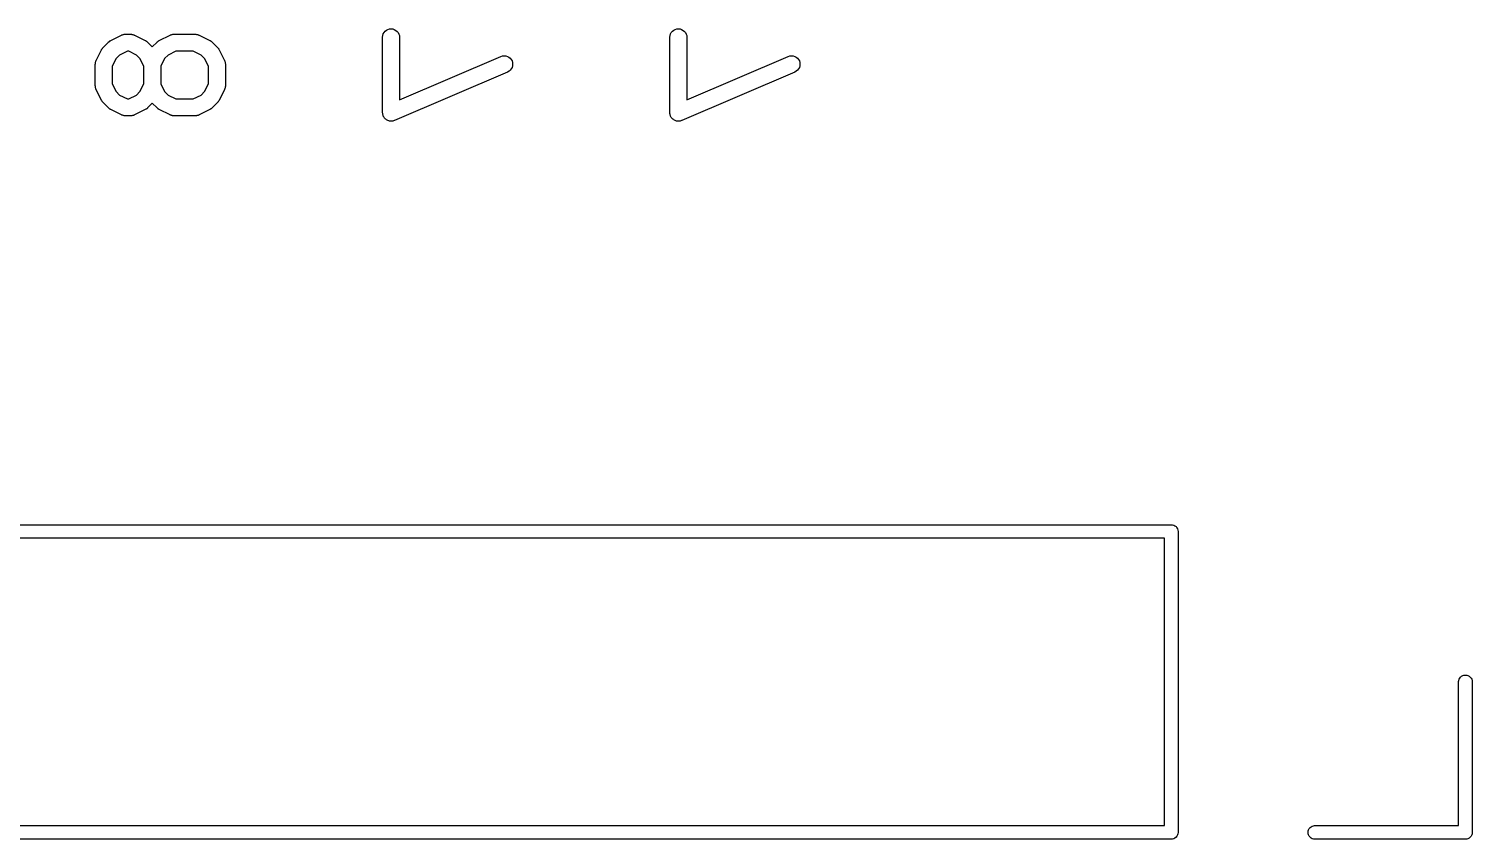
# Model space of a CAD drawing. Extents: x 94.5 to 145.5, y -143.6 to -114.4.
# Drawn here: x 132.77 to 145.53, y -143.63 to -136.47 of the extents above; entities that cross this region are included whole.
import ezdxf

# ---------------------------------------------------------------- set-up
doc = ezdxf.new("R2010")
doc.units = 0
doc.layers.add('BLACK', color=7, linetype='CONTINUOUS')

msp = doc.modelspace()

# ---------------------------------------------------------------- linework, layer by layer
at = {"layer": 'BLACK', "linetype": 'CONTINUOUS'}
for p, q in [((133.499, -136.569), (133.594, -136.521)), ((133.594, -136.521), (133.595, -136.521)), ((133.595, -136.521), (133.597, -136.52)), ((133.597, -136.52), (133.599, -136.519)), ((133.599, -136.519), (133.604, -136.518)), ((133.604, -136.518), (133.609, -136.516)), ((133.609, -136.516), (133.611, -136.516)), ((133.611, -136.516), (133.613, -136.515)), ((133.613, -136.515), (133.618, -136.514)), ((133.618, -136.514), (133.623, -136.514)), ((133.623, -136.514), (133.626, -136.514)), ((133.626, -136.514), (133.628, -136.513)), ((133.628, -136.513), (133.675, -136.513)), ((133.675, -136.513), (133.677, -136.513)), ((133.677, -136.513), (133.679, -136.514)), ((133.679, -136.514), (133.681, -136.514)), ((133.681, -136.514), (133.686, -136.515)), ((133.686, -136.515), (133.691, -136.515)), ((133.691, -136.515), (133.693, -136.516)), ((133.693, -136.516), (133.695, -136.516)), ((133.695, -136.516), (133.7, -136.518)), ((133.7, -136.518), (133.705, -136.52)), ((133.705, -136.52), (133.707, -136.521)), ((133.707, -136.521), (133.709, -136.521)), ((133.709, -136.521), (133.804, -136.569)), ((133.928, -136.569), (134.023, -136.521)), ((134.023, -136.521), (134.024, -136.521)), ((134.024, -136.521), (134.026, -136.52)), ((134.026, -136.52), (134.028, -136.519)), ((134.028, -136.519), (134.033, -136.518)), ((134.033, -136.518), (134.038, -136.516)), ((134.038, -136.516), (134.04, -136.516)), ((134.04, -136.516), (134.042, -136.515)), ((134.042, -136.515), (134.047, -136.514)), ((134.047, -136.514), (134.052, -136.514)), ((134.052, -136.514), (134.054, -136.514)), ((134.054, -136.514), (134.056, -136.513)), ((134.056, -136.513), (134.247, -136.513)), ((134.247, -136.513), (134.248, -136.513)), ((134.248, -136.513), (134.25, -136.514)), ((134.25, -136.514), (134.252, -136.514)), ((134.252, -136.514), (134.257, -136.515)), ((134.257, -136.515), (134.262, -136.515)), ((134.262, -136.515), (134.265, -136.516)), ((134.265, -136.516), (134.267, -136.516)), ((134.267, -136.516), (134.272, -136.518)), ((134.272, -136.518), (134.276, -136.52)), ((134.276, -136.52), (134.278, -136.521)), ((134.278, -136.521), (134.28, -136.521)), ((134.28, -136.521), (134.376, -136.569)), ((135.902, -136.54), (135.904, -136.525)), ((135.904, -136.525), (135.908, -136.511)), ((135.908, -136.511), (135.915, -136.498)), ((135.915, -136.498), (135.925, -136.487)), ((135.925, -136.487), (135.936, -136.478)), ((135.936, -136.478), (135.949, -136.471)), ((135.949, -136.471), (135.963, -136.467)), ((135.963, -136.467), (135.978, -136.466)), ((135.978, -136.466), (135.992, -136.467)), ((135.992, -136.467), (136.006, -136.472)), ((136.006, -136.472), (136.019, -136.479)), ((136.019, -136.479), (136.031, -136.488)), ((136.031, -136.488), (136.04, -136.499)), ((136.04, -136.499), (136.047, -136.512)), ((136.047, -136.512), (136.051, -136.526)), ((136.051, -136.526), (136.052, -136.541)), ((138.442, -136.54), (138.444, -136.525)), ((138.444, -136.525), (138.448, -136.511)), ((138.448, -136.511), (138.455, -136.498)), ((138.455, -136.498), (138.465, -136.487)), ((138.465, -136.487), (138.476, -136.478)), ((138.476, -136.478), (138.489, -136.471)), ((138.489, -136.471), (138.503, -136.467)), ((138.503, -136.467), (138.518, -136.466)), ((138.518, -136.466), (138.532, -136.467)), ((138.532, -136.467), (138.546, -136.472)), ((138.546, -136.472), (138.559, -136.479)), ((138.559, -136.479), (138.571, -136.488)), ((138.571, -136.488), (138.58, -136.499)), ((138.58, -136.499), (138.587, -136.512)), ((138.587, -136.512), (138.591, -136.526)), ((138.591, -136.526), (138.592, -136.541)), ((133.37, -136.745), (133.418, -136.65)), ((133.418, -136.649), (133.421, -136.646)), ((133.418, -136.65), (133.418, -136.649)), ((133.421, -136.646), (133.423, -136.642)), ((133.423, -136.642), (133.425, -136.64)), ((133.425, -136.64), (133.426, -136.637)), ((133.426, -136.637), (133.429, -136.634)), ((133.429, -136.634), (133.432, -136.631)), ((133.432, -136.631), (133.48, -136.583)), ((133.48, -136.582), (133.484, -136.58)), ((133.48, -136.583), (133.48, -136.582)), ((133.484, -136.58), (133.487, -136.577)), ((133.487, -136.577), (133.489, -136.575)), ((133.489, -136.575), (133.492, -136.573)), ((133.492, -136.573), (133.496, -136.571)), ((133.496, -136.571), (133.499, -136.569)), ((133.804, -136.569), (133.805, -136.569)), ((133.805, -136.569), (133.809, -136.572)), ((133.809, -136.572), (133.812, -136.574)), ((133.812, -136.574), (133.815, -136.576)), ((133.815, -136.576), (133.817, -136.577)), ((133.817, -136.577), (133.82, -136.58)), ((133.82, -136.58), (133.824, -136.583)), ((133.824, -136.583), (133.866, -136.625)), ((133.866, -136.625), (133.908, -136.583)), ((133.908, -136.583), (133.909, -136.582)), ((133.909, -136.582), (133.912, -136.58)), ((133.912, -136.58), (133.915, -136.577)), ((133.915, -136.577), (133.918, -136.575)), ((133.918, -136.575), (133.92, -136.573)), ((133.92, -136.573), (133.924, -136.571)), ((133.924, -136.571), (133.928, -136.569)), ((134.376, -136.569), (134.377, -136.569)), ((134.377, -136.569), (134.38, -136.572)), ((134.38, -136.572), (134.384, -136.574)), ((134.384, -136.574), (134.386, -136.576)), ((134.386, -136.576), (134.389, -136.577)), ((134.389, -136.577), (134.392, -136.58)), ((134.392, -136.58), (134.395, -136.583)), ((134.395, -136.583), (134.443, -136.631)), ((134.443, -136.631), (134.444, -136.631)), ((134.444, -136.631), (134.446, -136.635)), ((134.446, -136.635), (134.449, -136.638)), ((134.449, -136.638), (134.451, -136.64)), ((134.451, -136.64), (134.453, -136.643)), ((134.453, -136.643), (134.455, -136.647)), ((134.455, -136.647), (134.457, -136.65)), ((134.457, -136.65), (134.504, -136.745)), ((135.902, -136.541), (135.902, -136.54)), ((135.902, -137.208), (135.902, -136.541)), ((136.052, -136.541), (136.052, -137.094)), ((138.442, -136.541), (138.442, -136.54)), ((138.442, -137.208), (138.442, -136.541)), ((138.592, -136.541), (138.592, -137.094)), ((133.362, -136.778), (133.363, -136.776)), ((133.362, -136.779), (133.362, -136.778)), ((133.362, -136.969), (133.362, -136.779)), ((133.363, -136.768), (133.364, -136.763)), ((133.363, -136.774), (133.363, -136.768)), ((133.363, -136.776), (133.363, -136.774)), ((133.364, -136.763), (133.365, -136.761)), ((133.365, -136.759), (133.367, -136.754)), ((133.365, -136.761), (133.365, -136.759)), ((133.367, -136.754), (133.368, -136.749)), ((133.368, -136.749), (133.37, -136.747)), ((133.37, -136.747), (133.37, -136.745)), ((133.547, -136.728), (133.512, -136.797)), ((133.577, -136.698), (133.547, -136.728)), ((133.646, -136.663), (133.577, -136.698)), ((133.658, -136.663), (133.646, -136.663)), ((133.726, -136.698), (133.658, -136.663)), ((133.757, -136.728), (133.726, -136.698)), ((133.791, -136.797), (133.757, -136.728)), ((133.975, -136.728), (133.941, -136.797)), ((134.006, -136.698), (133.975, -136.728)), ((134.074, -136.663), (134.006, -136.698)), ((134.229, -136.663), (134.074, -136.663)), ((134.298, -136.698), (134.229, -136.663)), ((134.328, -136.728), (134.298, -136.698)), ((134.362, -136.797), (134.328, -136.728)), ((134.504, -136.745), (134.505, -136.746)), ((134.505, -136.746), (134.506, -136.748)), ((134.506, -136.748), (134.507, -136.75)), ((134.507, -136.75), (134.508, -136.755)), ((134.508, -136.755), (134.51, -136.76)), ((134.51, -136.76), (134.51, -136.762)), ((134.51, -136.762), (134.511, -136.764)), ((134.511, -136.764), (134.511, -136.769)), ((134.511, -136.769), (134.512, -136.775)), ((134.512, -136.775), (134.512, -136.777)), ((134.512, -136.777), (134.512, -136.779)), ((134.512, -136.779), (134.512, -136.969)), ((136.052, -137.094), (136.948, -136.71)), ((136.948, -136.71), (136.949, -136.71)), ((136.949, -136.71), (136.963, -136.705)), ((136.963, -136.705), (136.977, -136.704)), ((136.977, -136.704), (136.992, -136.705)), ((136.992, -136.705), (137.006, -136.71)), ((137.006, -136.71), (137.019, -136.716)), ((137.019, -136.716), (137.03, -136.726)), ((137.03, -136.726), (137.04, -136.737)), ((137.04, -136.737), (137.047, -136.75)), ((137.047, -136.75), (137.051, -136.764)), ((137.051, -136.764), (137.052, -136.778)), ((137.052, -136.778), (137.051, -136.793)), ((138.592, -137.094), (139.488, -136.71)), ((139.488, -136.71), (139.489, -136.71)), ((139.489, -136.71), (139.503, -136.705)), ((139.503, -136.705), (139.517, -136.704)), ((139.517, -136.704), (139.532, -136.705)), ((139.532, -136.705), (139.546, -136.71)), ((139.546, -136.71), (139.559, -136.716)), ((139.559, -136.716), (139.57, -136.726)), ((139.57, -136.726), (139.58, -136.737)), ((139.58, -136.737), (139.587, -136.75)), ((139.587, -136.75), (139.591, -136.764)), ((139.591, -136.764), (139.592, -136.778)), ((139.592, -136.778), (139.591, -136.793)), ((133.512, -136.797), (133.512, -136.952)), ((133.791, -136.952), (133.791, -136.797)), ((133.941, -136.797), (133.941, -136.952)), ((134.362, -136.952), (134.362, -136.797)), ((137.007, -136.848), (136.007, -137.276)), ((137.02, -136.841), (137.007, -136.848)), ((137.031, -136.831), (137.02, -136.841)), ((137.04, -136.82), (137.031, -136.831)), ((137.047, -136.807), (137.04, -136.82)), ((137.051, -136.793), (137.047, -136.807)), ((139.547, -136.848), (138.547, -137.276)), ((139.56, -136.841), (139.547, -136.848)), ((139.571, -136.831), (139.56, -136.841)), ((139.58, -136.82), (139.571, -136.831)), ((139.587, -136.807), (139.58, -136.82)), ((139.591, -136.793), (139.587, -136.807)), ((133.363, -136.972), (133.362, -136.969)), ((133.363, -136.974), (133.363, -136.972)), ((133.363, -136.979), (133.363, -136.974)), ((133.364, -136.984), (133.363, -136.979)), ((133.364, -136.986), (133.364, -136.984)), ((133.365, -136.988), (133.364, -136.986)), ((133.367, -136.993), (133.365, -136.988)), ((133.368, -136.998), (133.367, -136.993)), ((133.369, -137), (133.368, -136.998)), ((133.37, -137.002), (133.369, -137)), ((133.37, -137.003), (133.37, -137.002)), ((133.418, -137.098), (133.37, -137.003)), ((133.512, -136.952), (133.547, -137.02)), ((133.547, -137.02), (133.577, -137.051)), ((133.726, -137.051), (133.757, -137.02)), ((133.757, -137.02), (133.791, -136.952)), ((133.941, -136.952), (133.975, -137.02)), ((133.975, -137.02), (134.006, -137.051)), ((134.298, -137.051), (134.328, -137.02)), ((134.328, -137.02), (134.362, -136.952)), ((134.504, -137.003), (134.457, -137.098)), ((134.505, -137.001), (134.504, -137.003)), ((134.506, -136.999), (134.505, -137.001)), ((134.508, -136.994), (134.506, -136.999)), ((134.51, -136.989), (134.508, -136.994)), ((134.511, -136.985), (134.51, -136.987)), ((134.51, -136.987), (134.51, -136.989)), ((134.512, -136.975), (134.511, -136.98)), ((134.511, -136.98), (134.511, -136.985)), ((134.512, -136.969), (134.512, -136.97)), ((134.512, -136.97), (134.512, -136.973)), ((134.512, -136.973), (134.512, -136.975)), ((133.42, -137.102), (133.418, -137.098)), ((133.422, -137.106), (133.42, -137.102)), ((133.424, -137.108), (133.422, -137.106)), ((133.426, -137.111), (133.424, -137.108)), ((133.429, -137.114), (133.426, -137.111)), ((133.431, -137.117), (133.429, -137.114)), ((133.432, -137.118), (133.431, -137.117)), ((133.48, -137.165), (133.432, -137.118)), ((133.483, -137.168), (133.48, -137.165)), ((133.486, -137.171), (133.483, -137.168)), ((133.577, -137.051), (133.646, -137.085)), ((133.646, -137.085), (133.658, -137.085)), ((133.658, -137.085), (133.726, -137.051)), ((133.82, -137.169), (133.817, -137.172)), ((133.823, -137.166), (133.82, -137.169)), ((133.824, -137.165), (133.823, -137.166)), ((133.866, -137.123), (133.824, -137.165)), ((133.908, -137.165), (133.866, -137.123)), ((133.911, -137.168), (133.908, -137.165)), ((133.914, -137.171), (133.911, -137.168)), ((134.006, -137.051), (134.074, -137.085)), ((134.074, -137.085), (134.229, -137.085)), ((134.229, -137.085), (134.298, -137.051)), ((134.391, -137.169), (134.388, -137.172)), ((134.394, -137.166), (134.391, -137.169)), ((134.395, -137.165), (134.394, -137.166)), ((134.443, -137.118), (134.395, -137.165)), ((134.445, -137.114), (134.443, -137.118)), ((134.448, -137.111), (134.445, -137.114)), ((134.45, -137.109), (134.448, -137.111)), ((134.452, -137.106), (134.45, -137.109)), ((134.454, -137.103), (134.452, -137.106)), ((134.456, -137.099), (134.454, -137.103)), ((134.457, -137.098), (134.456, -137.099)), ((133.488, -137.173), (133.486, -137.171)), ((133.491, -137.175), (133.488, -137.173)), ((133.495, -137.177), (133.491, -137.175)), ((133.498, -137.179), (133.495, -137.177)), ((133.499, -137.179), (133.498, -137.179)), ((133.594, -137.227), (133.499, -137.179)), ((133.596, -137.228), (133.594, -137.227)), ((133.598, -137.229), (133.596, -137.228)), ((133.603, -137.23), (133.598, -137.229)), ((133.608, -137.232), (133.603, -137.23)), ((133.61, -137.233), (133.608, -137.232)), ((133.612, -137.233), (133.61, -137.233)), ((133.617, -137.234), (133.612, -137.233)), ((133.622, -137.235), (133.617, -137.234)), ((133.625, -137.235), (133.622, -137.235)), ((133.627, -137.235), (133.625, -137.235)), ((133.628, -137.235), (133.627, -137.235)), ((133.675, -137.235), (133.628, -137.235)), ((133.678, -137.235), (133.675, -137.235)), ((133.68, -137.235), (133.678, -137.235)), ((133.685, -137.234), (133.68, -137.235)), ((133.69, -137.233), (133.685, -137.234)), ((133.692, -137.233), (133.69, -137.233)), ((133.694, -137.232), (133.692, -137.233)), ((133.699, -137.231), (133.694, -137.232)), ((133.704, -137.229), (133.699, -137.231)), ((133.706, -137.228), (133.704, -137.229)), ((133.708, -137.227), (133.706, -137.228)), ((133.709, -137.227), (133.708, -137.227)), ((133.804, -137.179), (133.709, -137.227)), ((133.808, -137.177), (133.804, -137.179)), ((133.812, -137.175), (133.808, -137.177)), ((133.814, -137.173), (133.812, -137.175)), ((133.817, -137.172), (133.814, -137.173)), ((133.917, -137.173), (133.914, -137.171)), ((133.919, -137.175), (133.917, -137.173)), ((133.923, -137.177), (133.919, -137.175)), ((133.927, -137.179), (133.923, -137.177)), ((133.928, -137.179), (133.927, -137.179)), ((134.023, -137.227), (133.928, -137.179)), ((134.025, -137.228), (134.023, -137.227)), ((134.027, -137.229), (134.025, -137.228)), ((134.032, -137.23), (134.027, -137.229)), ((134.037, -137.232), (134.032, -137.23)), ((134.039, -137.233), (134.037, -137.232)), ((134.041, -137.233), (134.039, -137.233)), ((134.046, -137.234), (134.041, -137.233)), ((134.051, -137.235), (134.046, -137.234)), ((134.053, -137.235), (134.051, -137.235)), ((134.055, -137.235), (134.053, -137.235)), ((134.056, -137.235), (134.055, -137.235)), ((134.247, -137.235), (134.056, -137.235)), ((134.249, -137.235), (134.247, -137.235)), ((134.251, -137.235), (134.249, -137.235)), ((134.256, -137.234), (134.251, -137.235)), ((134.261, -137.233), (134.256, -137.234)), ((134.264, -137.233), (134.261, -137.233)), ((134.266, -137.232), (134.264, -137.233)), ((134.271, -137.231), (134.266, -137.232)), ((134.275, -137.229), (134.271, -137.231)), ((134.277, -137.228), (134.275, -137.229)), ((134.28, -137.227), (134.277, -137.228)), ((134.376, -137.179), (134.28, -137.227)), ((134.28, -137.227), (134.28, -137.227)), ((134.379, -137.177), (134.376, -137.179)), ((134.383, -137.175), (134.379, -137.177)), ((134.385, -137.173), (134.383, -137.175)), ((134.388, -137.172), (134.385, -137.173)), ((135.903, -137.215), (135.902, -137.208)), ((135.902, -137.208), (135.902, -137.208)), ((135.902, -137.208), (135.902, -137.208)), ((135.904, -137.222), (135.903, -137.215)), ((135.904, -137.223), (135.904, -137.222)), ((135.904, -137.222), (135.904, -137.222)), ((135.906, -137.229), (135.904, -137.223)), ((135.908, -137.236), (135.906, -137.229)), ((135.908, -137.237), (135.908, -137.236)), ((135.908, -137.236), (135.908, -137.236)), ((135.912, -137.243), (135.908, -137.237)), ((135.915, -137.249), (135.912, -137.243)), ((135.92, -137.255), (135.915, -137.249)), ((135.915, -137.249), (135.915, -137.249)), ((135.915, -137.249), (135.915, -137.249)), ((135.924, -137.26), (135.92, -137.255)), ((135.924, -137.261), (135.924, -137.26)), ((135.925, -137.261), (135.924, -137.261)), ((135.93, -137.265), (135.925, -137.261)), ((135.935, -137.27), (135.93, -137.265)), ((135.936, -137.27), (135.935, -137.27)), ((135.942, -137.273), (135.936, -137.27)), ((135.936, -137.27), (135.936, -137.27)), ((135.948, -137.277), (135.942, -137.273)), ((135.949, -137.277), (135.948, -137.277)), ((135.956, -137.279), (135.949, -137.277)), ((135.949, -137.277), (135.949, -137.277)), ((135.962, -137.281), (135.956, -137.279)), ((135.963, -137.281), (135.962, -137.281)), ((135.97, -137.282), (135.963, -137.281)), ((135.963, -137.281), (135.963, -137.281)), ((135.977, -137.283), (135.97, -137.282)), ((135.984, -137.282), (135.977, -137.283)), ((135.977, -137.283), (135.977, -137.282)), ((135.977, -137.282), (135.977, -137.283)), ((135.991, -137.281), (135.984, -137.282)), ((135.992, -137.281), (135.991, -137.281)), ((135.999, -137.279), (135.992, -137.281)), ((135.992, -137.281), (135.992, -137.281)), ((136.005, -137.277), (135.999, -137.279)), ((136.006, -137.277), (136.005, -137.277)), ((136.007, -137.276), (136.006, -137.277)), ((136.006, -137.277), (136.006, -137.277)), ((138.443, -137.215), (138.442, -137.208)), ((138.442, -137.208), (138.442, -137.208)), ((138.442, -137.208), (138.442, -137.208)), ((138.444, -137.222), (138.443, -137.215)), ((138.444, -137.223), (138.444, -137.222)), ((138.444, -137.222), (138.444, -137.222)), ((138.446, -137.229), (138.444, -137.223)), ((138.448, -137.236), (138.446, -137.229)), ((138.448, -137.237), (138.448, -137.236)), ((138.448, -137.236), (138.448, -137.236)), ((138.452, -137.243), (138.448, -137.237)), ((138.455, -137.249), (138.452, -137.243)), ((138.46, -137.255), (138.455, -137.249)), ((138.455, -137.249), (138.455, -137.249)), ((138.455, -137.249), (138.455, -137.249)), ((138.464, -137.26), (138.46, -137.255)), ((138.464, -137.261), (138.464, -137.26)), ((138.465, -137.261), (138.464, -137.261)), ((138.47, -137.265), (138.465, -137.261)), ((138.475, -137.27), (138.47, -137.265)), ((138.476, -137.27), (138.475, -137.27)), ((138.482, -137.273), (138.476, -137.27)), ((138.476, -137.27), (138.476, -137.27)), ((138.488, -137.277), (138.482, -137.273)), ((138.489, -137.277), (138.488, -137.277)), ((138.496, -137.279), (138.489, -137.277)), ((138.489, -137.277), (138.489, -137.277)), ((138.502, -137.281), (138.496, -137.279)), ((138.503, -137.281), (138.502, -137.281)), ((138.51, -137.282), (138.503, -137.281)), ((138.503, -137.281), (138.503, -137.281)), ((138.517, -137.283), (138.51, -137.282)), ((138.524, -137.282), (138.517, -137.283)), ((138.517, -137.283), (138.517, -137.282)), ((138.517, -137.282), (138.517, -137.283)), ((138.531, -137.281), (138.524, -137.282)), ((138.532, -137.281), (138.531, -137.281)), ((138.539, -137.279), (138.532, -137.281)), ((138.532, -137.281), (138.532, -137.281)), ((138.545, -137.277), (138.539, -137.279)), ((138.546, -137.277), (138.545, -137.277)), ((138.547, -137.276), (138.546, -137.277)), ((138.546, -137.277), (138.546, -137.277)), ((94.5579, -140.85), (142.872, -140.85)), ((142.872, -140.85), (142.875, -140.85)), ((142.875, -140.85), (142.878, -140.85)), ((142.878, -140.85), (142.887, -140.851)), ((142.887, -140.851), (142.898, -140.854)), ((142.898, -140.854), (142.908, -140.86)), ((142.908, -140.86), (142.918, -140.867)), ((142.918, -140.867), (142.925, -140.877)), ((142.815, -140.97), (94.615, -140.97)), ((142.815, -143.51), (142.815, -140.97)), ((142.925, -140.877), (142.931, -140.887)), ((142.931, -140.887), (142.934, -140.898)), ((142.934, -140.898), (142.935, -140.91)), ((142.935, -140.91), (142.935, -140.913)), ((142.935, -140.913), (142.935, -143.567)), ((145.415, -142.237), (145.416, -142.228)), ((145.415, -143.51), (145.415, -142.237)), ((145.416, -142.228), (145.419, -142.217)), ((145.419, -142.217), (145.425, -142.207)), ((145.425, -142.207), (145.432, -142.197)), ((145.432, -142.197), (145.442, -142.19)), ((145.442, -142.19), (145.452, -142.184)), ((145.452, -142.184), (145.463, -142.181)), ((145.463, -142.181), (145.475, -142.18)), ((145.475, -142.18), (145.487, -142.181)), ((145.487, -142.181), (145.498, -142.184)), ((145.498, -142.184), (145.508, -142.19)), ((145.508, -142.19), (145.518, -142.197)), ((145.518, -142.197), (145.525, -142.207)), ((145.525, -142.207), (145.531, -142.217)), ((145.531, -142.217), (145.534, -142.228)), ((145.534, -142.228), (145.535, -142.237)), ((145.535, -142.237), (145.535, -143.567)), ((94.615, -143.51), (142.815, -143.51)), ((144.086, -143.558), (144.089, -143.547)), ((144.089, -143.547), (144.095, -143.537)), ((144.095, -143.537), (144.102, -143.527)), ((144.102, -143.527), (144.112, -143.52)), ((144.112, -143.52), (144.122, -143.514)), ((144.122, -143.514), (144.133, -143.511)), ((144.133, -143.511), (144.142, -143.51)), ((144.142, -143.51), (145.415, -143.51)), ((142.872, -143.63), (94.5579, -143.63)), ((142.875, -143.63), (142.872, -143.63)), ((142.878, -143.63), (142.875, -143.63)), ((142.887, -143.629), (142.878, -143.63)), ((142.878, -143.63), (142.878, -143.63)), ((142.898, -143.626), (142.887, -143.629)), ((142.908, -143.62), (142.898, -143.626)), ((142.918, -143.613), (142.908, -143.62)), ((142.925, -143.603), (142.918, -143.613)), ((142.931, -143.593), (142.925, -143.603)), ((142.934, -143.582), (142.931, -143.593)), ((142.935, -143.57), (142.934, -143.582)), ((142.935, -143.567), (142.935, -143.57)), ((144.085, -143.57), (144.086, -143.558)), ((144.086, -143.582), (144.085, -143.57)), ((144.089, -143.593), (144.086, -143.582)), ((144.095, -143.603), (144.089, -143.593)), ((144.102, -143.613), (144.095, -143.603)), ((144.112, -143.62), (144.102, -143.613)), ((144.122, -143.626), (144.112, -143.62)), ((144.133, -143.629), (144.122, -143.626)), ((144.142, -143.63), (144.133, -143.629)), ((145.472, -143.63), (144.142, -143.63)), ((145.475, -143.63), (145.472, -143.63)), ((145.478, -143.63), (145.475, -143.63)), ((145.487, -143.629), (145.478, -143.63)), ((145.478, -143.63), (145.478, -143.63)), ((145.498, -143.626), (145.487, -143.629)), ((145.508, -143.62), (145.498, -143.626)), ((145.518, -143.613), (145.508, -143.62)), ((145.525, -143.603), (145.518, -143.613)), ((145.531, -143.593), (145.525, -143.603)), ((145.534, -143.582), (145.531, -143.593)), ((145.535, -143.57), (145.534, -143.582)), ((145.535, -143.567), (145.535, -143.57))]:
    msp.add_line(p, q, dxfattribs=at)

doc.saveas('drawing.dxf')
